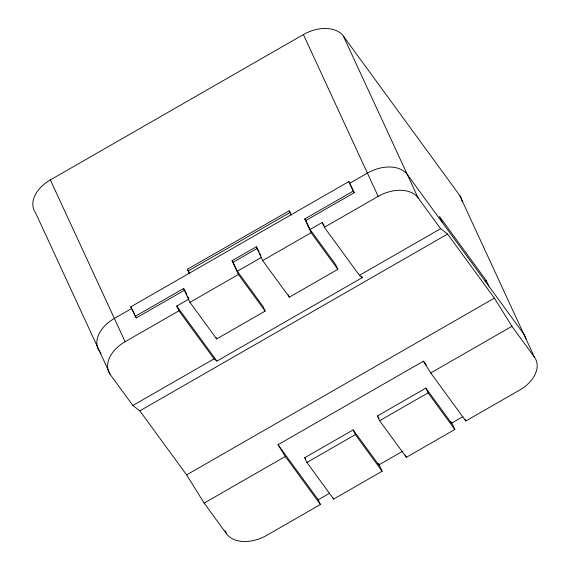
<?xml version="1.0" encoding="UTF-8"?>
<svg xmlns="http://www.w3.org/2000/svg" width="570" height="570" viewBox="0 0 570 570"><rect width="100%" height="100%" fill="white"/><g stroke="black" fill="none" stroke-linecap="round" stroke-linejoin="round"><path stroke-width="0.85" d="M50.36 179.913L303.404 34.571A31.721 21.097 -24.8 0 1 343.354 36.074L459.662 195.339L534.425 357.141A31.721 21.097 -24.8 0 1 519.641 390.087L465.825 420.995L430.735 372.951L423.424 361.202L278.017 444.721L285.328 456.47L320.411 504.521L266.596 535.43A31.721 21.097 -24.8 0 1 226.646 533.926L204.138 503.103L186.611 474.903L139.821 410.842L132.846 405.484L110.338 374.661L35.575 212.859A31.721 21.097 -24.8 0 1 50.36 179.913L125.122 341.715A31.721 21.097 -24.8 0 0 110.338 374.661M189.333 273.572L187.359 269.282L289.14 210.822L289.881 211.84M187.359 269.282L188.47 270.807L290.258 212.346M186.782 294.583L184.701 290.08L136.23 317.925L130.715 306.881L348.826 181.602L354.341 192.639L305.869 220.483L304.758 218.958L353.229 191.114L354.341 192.639M349.944 183.127L367.408 173.095A31.721 21.097 -24.8 0 1 407.358 174.598L523.673 333.863A31.721 21.097 -24.8 0 1 525.996 338.851M135.118 316.393L183.583 288.555L184.331 289.574M232.054 260.718L256.286 246.796L257.405 248.32L233.166 262.243L232.054 260.718L238.417 274.476L265.15 311.085L216.678 338.929L189.945 302.321L183.583 288.555M361.302 276.137L362.342 277.562L216.935 361.081L214.028 358.851L178.937 310.807L176.743 306.047L188.862 299.086L187.473 296.087M233.166 262.243L237.327 271.249L261.566 257.327M305.869 220.483L310.03 229.482L322.15 222.528L324.237 225.385M189.945 302.321L238.417 274.476M262.649 260.561L311.12 232.717L337.853 269.325L289.382 297.169L262.649 260.561L256.286 246.796M125.122 341.715L178.937 310.807M322.15 222.528L324.351 227.287L378.166 196.372A31.721 21.097 -24.8 0 1 418.116 197.876L440.624 228.698L447.6 234.056L494.389 298.117L511.917 326.318L534.425 357.141M132.846 405.484L214.028 358.851M324.351 227.287L359.435 275.331L440.624 228.698M139.821 410.842L447.6 234.056M485.056 281.245L486.267 280.547L488.91 286.261M186.611 474.903L494.389 298.117M204.138 503.103L285.328 456.47M430.735 372.951L511.917 326.318M378.58 463.595L382.114 471.24L333.649 499.085L306.909 462.477L304.715 457.717L353.179 429.88L378.801 464.956L403.04 451.041M451.639 422.605L454.817 429.481L406.353 457.325L379.613 420.717L377.418 415.957L425.883 388.12L451.504 423.197L462.868 416.677M306.909 462.477L355.381 434.639L382.114 471.24M379.613 420.717L428.084 392.88L454.817 429.481M278.017 444.721L318.217 499.762L329.574 493.235M359.435 275.331L362.342 277.562M486.267 280.547L439.484 216.486L442.12 222.2M423.424 361.202L426.559 365.491M310.03 229.482L335.652 264.565L337.853 269.325M377.418 415.957L378.986 418.102M237.327 271.249L262.948 306.325L265.15 311.085M304.715 457.717L305.755 459.149M176.743 306.047L216.935 361.081M130.715 306.881L131.834 308.406L114.363 318.438A31.721 21.097 -24.8 0 0 99.579 351.384L101.132 353.514M343.354 36.074L418.116 197.876M303.404 34.571L378.166 196.372M465.091 419.413L465.825 420.995M348.826 181.602L353.229 191.114M450.813 421.7L451.504 423.197M425.883 388.12L428.084 392.88M304.758 218.958L311.12 232.717M405.291 455.031L406.353 457.325M289.14 210.822L291.12 215.104M378.109 463.46L378.801 464.956M353.179 429.88L355.381 434.639M288.285 294.79L289.382 297.169M257.747 249.069L259.136 252.075M259.827 253.572L260.868 255.823M332.937 497.553L333.649 499.085M318.217 499.762L320.411 504.521M188.47 270.807L189.789 273.664M215.945 337.34L216.678 338.929M132.197 309.197L134.399 313.956M135.133 315.545L136.23 317.925M225.164 530.713L226.646 533.926M459.662 195.339A31.721 21.097 -24.8 0 1 462.284 201.901"/></g></svg>
